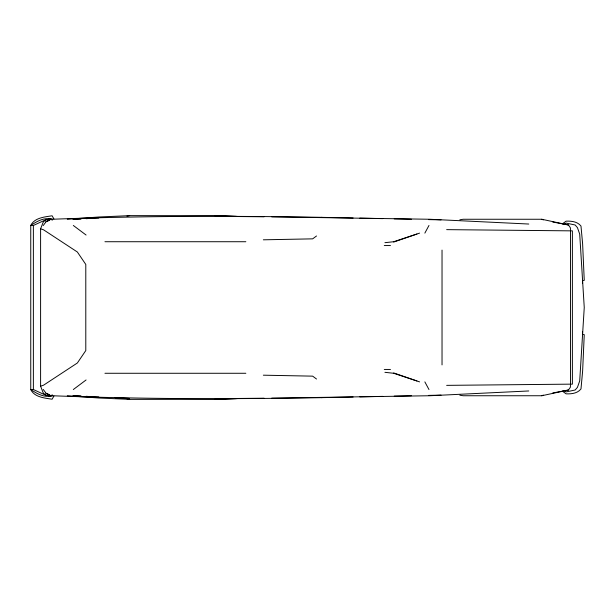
<?xml version="1.0" encoding="UTF-8"?>
<svg xmlns="http://www.w3.org/2000/svg" width="615" height="615" viewBox="0 0 615 615"><rect width="100%" height="100%" fill="white"/><g stroke="black" fill="none" stroke-linecap="round" stroke-linejoin="round"><path stroke-width="0.92" d="M459.828 219.801L463.195 219.255L541.769 219.255L568.491 224.998L570.413 227.865L570.466 230.848L570.466 384.152L570.413 387.135L568.491 390.002L541.769 395.745L463.195 395.745L459.828 395.199M322.029 397.659C232.101 399.212 142.165 399.204 52.29 395.745L45.81 395.268L43.204 392.877L40.598 386.174L40.598 228.826L43.204 222.123L45.81 219.732L52.29 219.255C142.165 215.796 232.101 215.788 322.029 217.341M424.857 233.116L428.97 225.459M53.92 396.06L52.121 399.227C44.595 398.005 34.517 397.321 30.75 389.526L30.75 225.474C34.517 217.679 44.595 216.995 52.121 215.773L53.92 218.94M43.204 225.559L45.81 222.123M52.29 394.792L51.122 395.745L45.81 393.231L49.208 394.584M73.316 389.541L86.077 379.97M564.147 224.521L566.069 223.084L575.163 224.998L577.431 227.627L579.707 234.084L584.25 307.5L579.707 380.916L577.431 387.373L575.163 390.002L566.069 391.916L564.147 390.479M316.525 235.983L312.635 238.851L263.343 239.812M562.364 223.898L566.069 221.169C571.381 220.908 577.477 221.577 580.983 226.059L582.62 243.817L584.25 280.363L582.574 280.463L582.574 283.307M33.371 225.474L45.81 219.732L52.29 219.255C44.411 217.01 37.077 221.208 30.75 225.474L33.371 225.474L33.371 389.526L45.81 395.268L52.29 395.745C44.411 397.99 37.077 393.792 30.75 389.526L33.371 389.526M541.769 395.745L543.329 395.107M49.208 220.416L45.81 221.769L51.122 219.255L52.29 220.208M393.7 242.064L416.878 234.069M419.607 233.116L393.669 241.726L384.936 242.679M40.598 386.174L43.511 385.221L77.359 362.996L85.793 350.558L85.793 264.442L77.359 252.004L43.511 229.779L40.598 228.826M48.931 396.221L50.591 395.745M552.716 392.977L568.491 390.002M126.959 216.126L129.673 215.642L214.827 215.642L237.275 216.388M220.155 398.797L214.827 399.358L129.673 399.358L98.815 397.997L67.289 395.745M67.289 219.255L98.815 217.003L129.673 215.642M72.916 219.24L76.721 219.04M73.739 219.24L81.295 218.871M86.015 218.64L90.736 218.41M73.977 219.24L80.665 218.909M86.392 218.632L98.815 218.033M528.777 390.963L429.701 395.745L271.753 398.136M236.268 398.612L214.827 399.358L237.275 398.612M321.584 397.659L353.125 396.99M359.813 396.852L382.753 396.368M394.223 396.122L411.427 395.76M428.624 395.391L441.055 395.13M446.651 385.359L570.466 384.152M229.595 398.543L264.089 398.213M570.413 230.848L572.38 230.848L572.38 384.152L570.413 384.152M104.942 241.726L245.846 241.726M384.275 245.554L390.479 245.554M384.275 369.446L390.479 369.446M104.942 373.274L245.846 373.274M229.595 216.457L264.089 216.788M271.753 216.864L429.701 219.255L528.777 224.037M446.651 229.641L570.466 230.848M263.343 375.188L312.635 376.149L316.525 379.017M321.584 217.341L353.125 218.01M359.813 218.148L382.753 218.632M394.223 218.879L411.427 219.24M428.624 219.609L441.055 219.87M236.268 216.388L214.827 215.642L220.155 216.203M115.082 397.728L129.188 398.397M73.977 395.76L80.665 396.091M86.392 396.368L98.815 396.967M73.739 395.76L81.295 396.129M86.015 396.36L90.736 396.59M72.916 395.76L76.721 395.96M384.936 372.321L393.669 373.274L419.607 381.884M126.959 398.874L129.673 399.358M552.716 222.023L568.491 224.998M48.931 218.779L50.591 219.255M393.7 372.936L416.878 380.931M541.769 219.255L543.329 219.893M562.364 391.102L566.069 393.831C571.381 394.092 577.477 393.423 580.983 388.941L582.62 371.183L584.25 334.637L582.574 334.537L582.574 331.693M73.316 225.459L86.077 235.03M43.204 389.441L45.81 392.877M424.857 381.884L428.97 389.541M442.031 250.09L442.031 364.91"/></g></svg>
